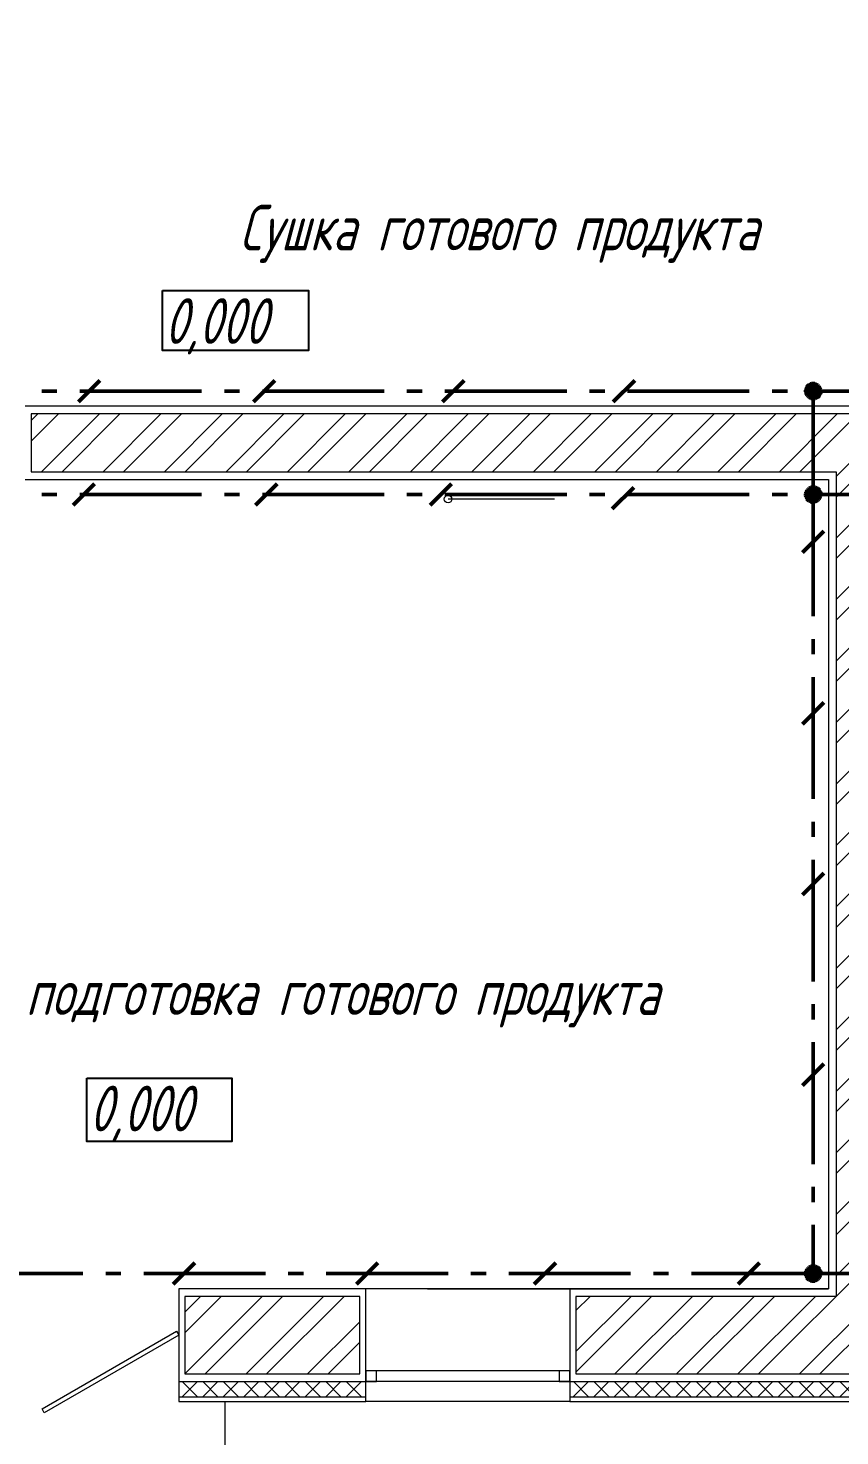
# Model space of a CAD drawing. Header units: millimetres. Extents: x -10490 to 5162, y -5053 to 76.
# Drawn here: x -4562 to -4508.7, y -564.2 to -471.7 of the extents above; entities that cross this region are included whole.
import ezdxf
from ezdxf import colors
from ezdxf.entities.mleader import LeaderData, LeaderLine
from ezdxf.math import Vec2, Vec3

# ---------------------------------------------------------------- set-up
doc = ezdxf.new("R2010")
doc.units = ezdxf.units.MM
doc.linetypes.add('gost6', pattern=[12, 8, -1.5, 1, -1.5])
for name, color, linetype, lineweight in [('Заземление (Вновь)', 6, 'gost6', 50), ('Линия выноска', 137, 'Continuous', 25), ('Строительный', 251, 'Continuous', 13), ('Текст', 2, 'Continuous', 25), ('Технологическое', 152, 'Continuous', 18)]:
    doc.layers.add(name, color=color, linetype=linetype, lineweight=lineweight)
doc.styles.add('SIMPLEX', font='simplex.shx', dxfattribs={"width": 0.7, "oblique": 15})
doc.styles.add('СИМПЛЕКС', font='simplex.shx', dxfattribs={"width": 0.7, "oblique": 15, "height": 500})
pattern_1 = [(45, (-11480.575, 3098.7583), (-2.0205576, 2.0205576), []), (45, (-11479.228, 3098.7583), (-2.0205576, 2.0205576), [])]

# ---------------------------------------------------------------- blocks, each defined once
blk = doc.blocks.new('_None')

msp = doc.modelspace()

# ---------------------------------------------------------------- hatches: boundary and pattern name
at = {"layer": 'Заземление (Вновь)'}
h = msp.add_hatch(color=256, dxfattribs=at)
h.paths.add_polyline_path([(-4510.94156, -495.54645, 0.41421356), (-4510.44156, -496.04645), (-4510.44156, -495.54645), (-4509.94156, -495.54645, 1)])
h.paths.add_polyline_path([(-4509.94156, -495.54645), (-4510.44156, -495.54645), (-4510.44156, -496.04645, 0.41421356)], flags=17)
h = msp.add_hatch(color=256, dxfattribs=at)
h.paths.add_polyline_path([(-4510.94156, -502.34645, 0.41421356), (-4510.44156, -502.84645), (-4510.44156, -502.34645), (-4509.94156, -502.34645, 1)])
h.paths.add_polyline_path([(-4509.94156, -502.34645), (-4510.44156, -502.34645), (-4510.44156, -502.84645, 0.41421356)], flags=17)
h = msp.add_hatch(color=256, dxfattribs=at)
h.paths.add_polyline_path([(-4510.94156, -553.54645, 0.41421356), (-4510.44156, -554.04645), (-4510.44156, -553.54645), (-4509.94156, -553.54645, 1)])
h.paths.add_polyline_path([(-4509.94156, -553.54645), (-4510.44156, -553.54645), (-4510.44156, -554.04645, 0.41421356)], flags=17)
at = {"layer": 'Строительный', "ltscale": 100}
h = msp.add_hatch(dxfattribs=at)
h.set_pattern_fill('ANSI32', color=256, scale=0.3)
h.set_pattern_definition(pattern_1)
h.paths.add_polyline_path([(-4430.34156, -493.44645), (-4435.44156, -493.44645), (-4435.44156, -497.04645), (-4475.14156, -497.04645), (-4475.14156, -442.04645), (-4463.73709, -442.04645), (-4463.73709, -436.94645), (-4480.13709, -436.94645), (-4480.13709, -442.04645), (-4477.64156, -442.04645), (-4477.64156, -497.04645), (-4561.84156, -497.04645), (-4561.84156, -500.84645), (-4508.94156, -500.84645), (-4508.94156, -555.04645), (-4526.04156, -555.04645), (-4526.04156, -560.14645), (-4485.44156, -560.14645), (-4485.44156, -555.04645), (-4506.44156, -555.04645), (-4506.44156, -500.84645), (-4435.44156, -500.84645), (-4435.44156, -504.24645), (-4430.34156, -504.24645)])
h = msp.add_hatch(dxfattribs=at)
h.set_pattern_fill('ANSI32', color=256, scale=0.3)
h.set_pattern_definition(pattern_1)
h.paths.add_polyline_path([(-4540.24156, -555.04645), (-4551.74156, -555.04645), (-4551.74156, -560.14645), (-4540.24156, -560.14645)])
h = msp.add_hatch(dxfattribs=at)
h.set_pattern_fill('ANSI37', color=256, scale=0.3)
h.set_pattern_definition([(45, (-11480.5749, 3098.7583), (-0.67351921, 0.67351921), []), (135, (-11480.5749, 3098.7583), (-0.67351921, -0.67351921), [])])
h.paths.add_polyline_path([(-4539.84156, -560.64645), (-4552.14156, -560.64645), (-4552.14156, -561.64645), (-4539.84156, -561.64645)])
h = msp.add_hatch(dxfattribs=at)
h.set_pattern_fill('ANSI37', color=256, scale=0.3)
h.set_pattern_definition([(45, (-11454.8749, 3098.7583), (-0.67351921, 0.67351921), []), (135, (-11454.8749, 3098.7583), (-0.67351921, -0.67351921), [])])
h.paths.add_polyline_path([(-4485.04156, -560.64645), (-4526.44156, -560.64645), (-4526.44156, -561.64645), (-4485.04156, -561.64645)])

# ---------------------------------------------------------------- linework, layer by layer
at = {"layer": 'Заземление (Вновь)'}
for p, q in [((-4557.31816, -494.83934), (-4558.73237, -496.25356)), ((-4545.81335, -494.83934), (-4547.22756, -496.25356)), ((-4533.3852, -494.83934), (-4534.79941, -496.25356)), ((-4522.16997, -494.83934), (-4523.58418, -496.25356)), ((-4594.64156, -495.54645), (-4510.44156, -495.54645)), ((-4510.44156, -502.34645), (-4510.44156, -495.54645)), ((-4510.44156, -495.54645), (-4504.94156, -495.54645)), ((-4594.64156, -502.34645), (-4510.44156, -502.34645)), ((-4557.66777, -501.63934), (-4559.08199, -503.05356)), ((-4545.67968, -501.63934), (-4547.09389, -503.05356)), ((-4534.20822, -501.63934), (-4535.62244, -503.05356)), ((-4522.23445, -501.87717), (-4523.64866, -503.29138)), ((-4510.44156, -502.34645), (-4510.44156, -553.54645)), ((-4504.94156, -502.34645), (-4510.44156, -502.34645)), ((-4509.73445, -504.74803), (-4511.14866, -506.16224)), ((-4509.73445, -516.02277), (-4511.14866, -517.43698)), ((-4509.73445, -527.23934), (-4511.14866, -528.65356)), ((-4509.73445, -539.76526), (-4511.14866, -541.17947)), ((-4551.08445, -552.83934), (-4552.49866, -554.25356)), ((-4539.05224, -552.83934), (-4540.46645, -554.25356)), ((-4527.36632, -552.83934), (-4528.78053, -554.25356)), ((-4513.96912, -552.83934), (-4515.38333, -554.25356)), ((-4510.44156, -553.54645), (-4593.14156, -553.54645)), ((-4510.44156, -553.54645), (-4504.94156, -553.54645))]:
    msp.add_line(p, q, dxfattribs=at)
for centre in [(-4510.44156, -495.54645), (-4510.44156, -502.34645), (-4510.44156, -553.54645)]:
    msp.add_circle(centre, 0.5, dxfattribs=at)
at = {"layer": 'Строительный', "ltscale": 100}
for p, q in [((-4478.14156, -496.54645), (-4562.24156, -496.54645)), ((-4477.64156, -497.04645), (-4561.84156, -497.04645)), ((-4561.84156, -497.04645), (-4561.84156, -500.84645)), ((-4562.24156, -501.34645), (-4509.44156, -501.34645)), ((-4561.84156, -500.84645), (-4508.94156, -500.84645)), ((-4509.44156, -501.34645), (-4509.44156, -554.54645)), ((-4508.94156, -500.84645), (-4508.94156, -555.04645)), ((-4526.44156, -554.54645), (-4539.84156, -554.54645)), ((-4509.44156, -554.54645), (-4526.44156, -554.54645)), ((-4526.44156, -554.54645), (-4526.44156, -560.64645)), ((-4508.94156, -555.04645), (-4526.04156, -555.04645)), ((-4526.04156, -555.04645), (-4526.04156, -560.14645)), ((-4526.44156, -559.94645), (-4539.84156, -559.94645)), ((-4526.44156, -560.64645), (-4539.84156, -560.64645)), ((-4526.44156, -560.64645), (-4485.04156, -560.64645)), ((-4526.04156, -560.14645), (-4485.44156, -560.14645)), ((-4526.44156, -561.94645), (-4539.84156, -561.94645))]:
    msp.add_line(p, q, dxfattribs=at)
at = {"layer": 'Строительный', "ltscale": 0.2}
msp.add_line((-4535.8005, -554.54645), (-4509.44156, -554.54645), dxfattribs=at)
at = {"layer": 'Строительный', "ltscale": 100}
for points in [[(-4552.14156, -560.64645), (-4539.84156, -560.64645), (-4539.84156, -554.54645), (-4552.14156, -554.54645)], [(-4551.74156, -560.14645), (-4540.24156, -560.14645), (-4540.24156, -555.04645), (-4551.74156, -555.04645)], [(-4539.84156, -560.64645), (-4539.14156, -560.64645), (-4539.14156, -559.94645), (-4539.84156, -559.94645)], [(-4527.14156, -560.64645), (-4526.44156, -560.64645), (-4526.44156, -559.94645), (-4527.14156, -559.94645)]]:
    msp.add_lwpolyline(points, close=True, dxfattribs=at)
for points in [[(-4552.14156, -557.59645), (-4560.97501, -562.69645), (-4561.12501, -562.43664), (-4552.29156, -557.33664), (-4552.14156, -557.59645)], [(-4552.14156, -560.64645), (-4552.14156, -561.64645), (-4539.84156, -561.64645), (-4539.84156, -560.64645)], [(-4526.44156, -560.64645), (-4526.44156, -561.64645), (-4485.04156, -561.64645), (-4485.04156, -560.64645)], [(-4565.59102, -561.94645), (-4565.59102, -576.94645), (-4549.09102, -576.94645), (-4549.09102, -561.94645)], [(-4552.14156, -561.64645), (-4552.14156, -561.94645), (-4539.84156, -561.94645), (-4539.84156, -561.64645)], [(-4526.44156, -561.64645), (-4526.44156, -561.94645), (-4485.04156, -561.94645), (-4485.04156, -561.64645)]]:
    msp.add_lwpolyline(points, dxfattribs=at)
at = {"layer": 'Текст'}
for points in [[(-4553.20247, -488.92513), (-4543.61292, -488.92513), (-4543.61292, -492.86801), (-4553.20247, -492.86801)], [(-4558.17913, -540.69746), (-4548.64381, -540.69746), (-4548.64381, -544.87274), (-4558.17913, -544.87274)]]:
    msp.add_lwpolyline(points, close=True, dxfattribs=at)
at = {"layer": 'Технологическое', "ltscale": 0.2}
msp.add_line((-4527.44105, -502.64645), (-4534.44105, -502.64645), dxfattribs=at)
msp.add_circle((-4534.44105, -502.64645), 0.25, dxfattribs=at)

# ---------------------------------------------------------------- texts
at = {"layer": 'Текст', "style": 'SIMPLEX', "oblique": 15, "width": 0.7}
for p in [(-4553.08249, -492.44135), (-4558.02435, -544.19792)]:
    msp.add_text('0,000', height=3, dxfattribs=at).set_placement(p)
at = {"layer": 'Текст', "char_height": 3, "width": 86.5, "attachment_point": 5, "style": 'SIMPLEX'}
for s, insert in [('Сушка готового продукта', (-4531.09471, -485.20873)), ('Прием и подготовка готового продукта', (-4548.15399, -535.46302))]:
    msp.add_mtext(s, dxfattribs=dict(at, insert=insert))

# ---------------------------------------------------------------- leaders
at = {"layer": 'Линия выноска'}
ml = msp.add_multileader_mtext('Standard', dxfattribs=at)
ml.set_content('В2-Н2,В2р-Н2, ККБ1-Н2, ККБ2-Н2\\Pна кровлю', color=2, style='СИМПЛЕКС')
ml.set_leader_properties()
ml.set_arrow_properties(name='NONE')
ml.build(insert=Vec2(0, 0))
ml.multileader.update_dxf_attribs({"text_left_attachment_type": 6, "text_right_attachment_type": 6, "dogleg_length": 0, "arrow_head_size": 2})
ctx = ml.context
ctx.base_point, ctx.char_height, ctx.arrow_head_size, ctx.plane_origin = Vec3(-4561.0426, -582.94643), 3, 2, Vec3(-4579.55471, -588.67428)
ctx.left_attachment, ctx.right_attachment, ctx.text_align_type = 6, 6, 2
notes = []
notes.append((ctx, [(1, (1, 1, 0), (-4497.39186, -582.94643), (-1, 0), 0, [(0, [(-4507.94156, -562.94645)], 0, [])])]))
ctx.mtext.insert, ctx.mtext.alignment, ctx.mtext.flow_direction = Vec3(-4499.39186, -578.94643), 3, 5
for ctx, leaders in notes:
    for number, flags, end, landing, length, lines in leaders:
        leader = LeaderData()
        leader.index, (leader.has_last_leader_line, leader.has_dogleg_vector, leader.attachment_direction) = number, flags
        leader.last_leader_point, leader.dogleg_vector, leader.dogleg_length = Vec3(end), Vec3(landing), length
        for number, points, colour, breaks in lines:
            line = LeaderLine()
            line.index, line.vertices, line.color, line.breaks = number, Vec3.list(points), colors.encode_raw_color(colour), breaks
            leader.lines.append(line)
        ctx.leaders.append(leader)

doc.saveas('drawing.dxf')
